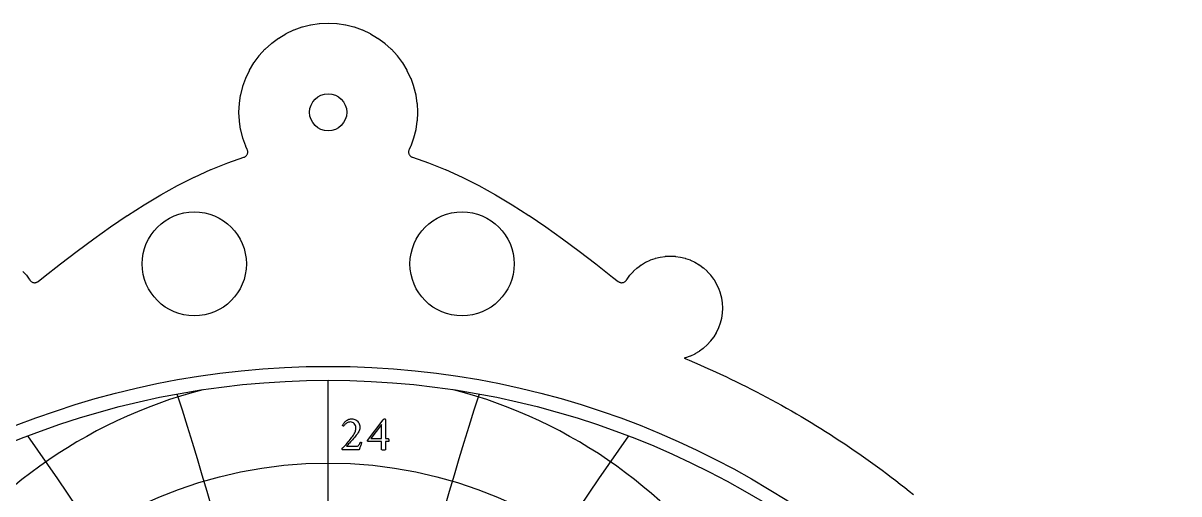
# Model space of a CAD drawing. Header units: millimetres. Extents: x -50 to 50, y -50 to 64.
# Drawn here: x -16.4 to 45.8, y 38.9 to 64.2 of the extents above; entities that cross this region are included whole.
import ezdxf

# ---------------------------------------------------------------- set-up
doc = ezdxf.new("R2010")
doc.units = ezdxf.units.MM
for name, color, linetype in [('CUT_INNER', 6, 'Continuous'), ('CUT_OUTER', 1, 'Continuous'), ('ENGRAVE', 7, 'Continuous'), ('ENGRAVE_FINE', 8, 'Continuous'), ('GUIDE', 3, 'Continuous'), ('TEXT', 5, 'Continuous')]:
    doc.layers.add(name, color=color, linetype=linetype)

msp = doc.modelspace()

# ---------------------------------------------------------------- linework, layer by layer
at = {"layer": 'CUT_INNER'}
for centre, radius in [((0, 59.4258), 1), ((-7.2, 51.2658), 2.8), ((7.2, 51.2658), 2.8)]:
    msp.add_circle(centre, radius, dxfattribs=at)
at = {"layer": 'CUT_OUTER'}
msp.add_lwpolyline([(-16.4152, 50.8602), (-16.2405, 50.6675), (-16.2312, 50.6561), (-16.0763, 50.4473), (-16.0681, 50.435), (-16.0457, 50.3977), (-16.029, 50.3727), (-16.0098, 50.3495), (-15.9884, 50.3283), (-15.965, 50.3094), (-15.9398, 50.293), (-15.9131, 50.2791), (-15.8852, 50.268), (-15.8563, 50.2597), (-15.8267, 50.2544), (-15.7967, 50.252), (-15.7666, 50.2527), (-15.7367, 50.2564), (-15.7074, 50.2631), (-15.6789, 50.2726), (-15.6514, 50.285), (-15.6254, 50.3001), (-15.601, 50.3177), (-15.3011, 50.5576), (-14.4007, 51.2645), (-14.3993, 51.2656), (-13.5009, 51.9531), (-13.4991, 51.9545), (-12.6011, 52.6197), (-12.5988, 52.6214), (-11.7014, 53.2601), (-11.6986, 53.2621), (-10.8016, 53.8704), (-10.7983, 53.8726), (-9.9019, 54.4469), (-9.8981, 54.4493), (-9.0022, 54.9859), (-8.9978, 54.9884), (-8.1025, 55.4842), (-8.0975, 55.4868), (-7.2028, 55.9386), (-7.1971, 55.9414), (-6.3032, 56.3465), (-6.2968, 56.3492), (-5.4035, 56.7053), (-5.3964, 56.7079), (-4.5275, 57.0046), (-4.4999, 57.0156), (-4.4735, 57.0293), (-4.4486, 57.0455), (-4.4255, 57.064), (-4.4042, 57.0848), (-4.3852, 57.1076), (-4.3684, 57.1321), (-4.3542, 57.1582), (-4.3427, 57.1856), (-4.3339, 57.2139), (-4.3279, 57.243), (-4.3249, 57.2725), (-4.3248, 57.3022), (-4.3276, 57.3318), (-4.3333, 57.3609), (-4.3419, 57.3894), (-4.3532, 57.4168), (-4.4315, 57.5822), (-4.4371, 57.5958), (-4.5908, 58.0255), (-4.5951, 58.0395), (-4.706, 58.4822), (-4.7088, 58.4966), (-4.7758, 58.948), (-4.7772, 58.9626), (-4.7996, 59.4184), (-4.7996, 59.4331), (-4.7772, 59.8889), (-4.7758, 59.9035), (-4.7088, 60.3549), (-4.706, 60.3693), (-4.5951, 60.812), (-4.5908, 60.8261), (-4.4371, 61.2557), (-4.4315, 61.2693), (-4.2364, 61.6818), (-4.2294, 61.6948), (-3.9948, 62.0862), (-3.9867, 62.0984), (-3.7148, 62.4649), (-3.7055, 62.4763), (-3.3991, 62.8144), (-3.3887, 62.8248), (-3.0505, 63.1313), (-3.0392, 63.1406), (-2.6727, 63.4124), (-2.6604, 63.4206), (-2.269, 63.6552), (-2.256, 63.6621), (-1.8435, 63.8572), (-1.8299, 63.8629), (-1.4003, 64.0166), (-1.3862, 64.0209), (-0.9436, 64.1317), (-0.9291, 64.1346), (-0.4778, 64.2016), (-0.4631, 64.203), (-0.0074, 64.2254), (0.0074, 64.2254), (0.4631, 64.203), (0.4778, 64.2016), (0.9291, 64.1346), (0.9436, 64.1317), (1.3862, 64.0209), (1.4003, 64.0166), (1.8299, 63.8629), (1.8435, 63.8572), (2.256, 63.6621), (2.269, 63.6552), (2.6604, 63.4206), (2.6727, 63.4124), (3.0392, 63.1406), (3.0505, 63.1313), (3.3887, 62.8248), (3.3991, 62.8144), (3.7055, 62.4763), (3.7148, 62.4649), (3.9867, 62.0984), (3.9948, 62.0862), (4.2294, 61.6948), (4.2364, 61.6818), (4.4315, 61.2693), (4.4371, 61.2557), (4.5908, 60.8261), (4.5951, 60.812), (4.706, 60.3693), (4.7088, 60.3549), (4.7758, 59.9035), (4.7772, 59.8889), (4.7996, 59.4331), (4.7996, 59.4184), (4.7772, 58.9626), (4.7758, 58.948), (4.7088, 58.4966), (4.706, 58.4822), (4.5951, 58.0395), (4.5908, 58.0255), (4.4371, 57.5958), (4.4315, 57.5822), (4.3532, 57.4168), (4.3419, 57.3894), (4.3333, 57.3609), (4.3276, 57.3318), (4.3248, 57.3022), (4.3249, 57.2725), (4.3279, 57.243), (4.3339, 57.2139), (4.3427, 57.1856), (4.3542, 57.1582), (4.3684, 57.1321), (4.3852, 57.1076), (4.4042, 57.0848), (4.4255, 57.064), (4.4486, 57.0455), (4.4735, 57.0293), (4.4999, 57.0156), (4.5275, 57.0046), (5.3964, 56.7079), (5.4035, 56.7053), (6.2968, 56.3492), (6.3032, 56.3465), (7.1971, 55.9414), (7.2028, 55.9386), (8.0975, 55.4868), (8.1025, 55.4842), (8.9978, 54.9884), (9.0022, 54.9859), (9.8981, 54.4493), (9.9019, 54.4469), (10.7983, 53.8726), (10.8016, 53.8704), (11.6986, 53.2621), (11.7014, 53.2601), (12.5988, 52.6214), (12.6011, 52.6197), (13.4991, 51.9545), (13.5009, 51.9531), (14.3993, 51.2656), (14.4007, 51.2645), (15.2989, 50.5593), (15.601, 50.3177), (15.6254, 50.3001), (15.6514, 50.285), (15.6789, 50.2726), (15.7074, 50.2631), (15.7367, 50.2564), (15.7666, 50.2527), (15.7967, 50.252), (15.8267, 50.2544), (15.8563, 50.2597), (15.8852, 50.268), (15.9131, 50.2791), (15.9398, 50.293), (15.965, 50.3094), (15.9884, 50.3283), (16.0098, 50.3495), (16.029, 50.3727), (16.0457, 50.3977), (16.0681, 50.435), (16.0763, 50.4473), (16.2312, 50.6561), (16.2405, 50.6675), (16.4152, 50.8602), (16.4256, 50.8706), (16.6182, 51.0452), (16.6296, 51.0546), (16.8385, 51.2095), (16.8507, 51.2177), (17.0738, 51.3514), (17.0867, 51.3583), (17.3218, 51.4695), (17.3354, 51.4751), (17.5803, 51.5627), (17.5943, 51.567), (17.8466, 51.6302), (17.861, 51.633), (18.1183, 51.6712), (18.1329, 51.6726), (18.3926, 51.6854), (18.4074, 51.6854), (18.6671, 51.6726), (18.6817, 51.6712), (18.939, 51.633), (18.9534, 51.6302), (19.2057, 51.567), (19.2197, 51.5627), (19.4646, 51.4751), (19.4782, 51.4695), (19.7133, 51.3583), (19.7262, 51.3514), (19.9493, 51.2177), (19.9615, 51.2095), (20.1704, 51.0546), (20.1818, 51.0452), (20.3744, 50.8706), (20.3848, 50.8602), (20.5595, 50.6675), (20.5688, 50.6561), (20.7237, 50.4473), (20.7319, 50.435), (20.8656, 50.212), (20.8725, 50.199), (20.9837, 49.9639), (20.9893, 49.9503), (21.077, 49.7055), (21.0812, 49.6914), (21.1444, 49.4392), (21.1473, 49.4247), (21.1854, 49.1675), (21.1869, 49.1528), (21.1996, 48.8931), (21.1996, 48.8784), (21.1869, 48.6187), (21.1854, 48.604), (21.1473, 48.3468), (21.1444, 48.3324), (21.0812, 48.0801), (21.077, 48.066), (20.9893, 47.8212), (20.9837, 47.8076), (20.8725, 47.5725), (20.8656, 47.5595), (20.7319, 47.3365), (20.7237, 47.3242), (20.5688, 47.1154), (20.5595, 47.104), (20.3848, 46.9113), (20.3744, 46.9009), (20.1818, 46.7263), (20.1704, 46.7169), (19.9615, 46.562), (19.9493, 46.5539), (19.7262, 46.4202), (19.7133, 46.4132), (19.4782, 46.302), (19.4646, 46.2964), (19.2197, 46.2088), (19.2057, 46.2045), (19.1452, 46.1894), (19.4173, 46.0757), (19.6996, 45.9557), (19.9812, 45.834), (20.2621, 45.7105), (20.5422, 45.5853), (20.8215, 45.4584), (21.1, 45.3298), (21.3778, 45.1995), (21.6547, 45.0674), (21.9308, 44.9337), (22.2061, 44.7983), (22.4806, 44.6612), (22.7542, 44.5224), (23.0269, 44.382), (23.2988, 44.2399), (23.5698, 44.0961), (23.84, 43.9506), (24.1092, 43.8035), (24.3775, 43.6547), (24.6449, 43.5043), (24.9114, 43.3523), (25.1769, 43.1986), (25.4415, 43.0433), (25.7051, 42.8864), (25.9678, 42.7279), (26.2295, 42.5678), (26.4902, 42.406), (26.7499, 42.2427), (27.0086, 42.0777), (27.2662, 41.9112), (27.5229, 41.7431), (27.7785, 41.5735), (28.0331, 41.4023), (28.2866, 41.2295), (28.539, 41.0551), (28.7904, 40.8792), (29.0407, 40.7018), (29.2899, 40.5229), (29.538, 40.3424), (29.785, 40.1604), (30.0308, 39.9769), (30.2756, 39.7918), (30.5191, 39.6053), (30.7616, 39.4173), (31.0029, 39.2278), (31.243, 39.0369), (31.4819, 38.8444)], dxfattribs=at)
at = {"layer": 'ENGRAVE'}
msp.add_lwpolyline([(0, -45), (0, 45)], dxfattribs=at)
for centre, radius in [((0, 0), 45), ((0, 17.1411), 23.4023)]:
    msp.add_circle(centre, radius, dxfattribs=at)
msp.add_arc((0, 18.7331), 26.626, 104.652903, 75.347097, dxfattribs=at)
at = {"layer": 'ENGRAVE_FINE'}
for centre, radius, start, end in [((-249.6616, -32.7148), 253.5131, 4.461368, 17.676322), ((-249.6616, -32.7148), 253.5131, 4.461368, 17.676322), ((249.6616, -32.7148), 253.5131, 162.323678, 175.538632), ((249.6616, -32.7148), 253.5131, 162.323678, 175.538632), ((-120.9497, -32.7148), 128.712, 8.977692, 35.48643), ((-120.9497, -32.7148), 128.712, 8.977692, 35.48643), ((120.9497, -32.7148), 128.712, 144.51357, 171.022308), ((120.9497, -32.7148), 128.712, 144.51357, 171.022308)]:
    msp.add_arc(centre, radius, start, end, dxfattribs=at)
at = {"layer": 'GUIDE'}
msp.add_circle((0, 0), 45.75, dxfattribs=at)
at = {"layer": 'TEXT'}
for points in [[(1.807, 41.647), (1.7935, 41.614), (1.7797, 41.5788), (1.7656, 41.5414), (1.7511, 41.5019), (1.7368, 41.4621), (1.7232, 41.4238), (1.7102, 41.3869), (1.6979, 41.3516), (1.6869, 41.3198), (1.6779, 41.2937), (1.671, 41.2732), (1.666, 41.2584), (0.7665, 41.2584), (0.7624, 41.2615), (0.7581, 41.2654), (0.7537, 41.2702), (0.7492, 41.2757), (0.7451, 41.2815), (0.7422, 41.2867), (0.7404, 41.2914), (0.7398, 41.2957), (0.7947, 41.3576), (0.8503, 41.4208), (0.9065, 41.4853), (0.9634, 41.5512), (1.0199, 41.6175), (1.0752, 41.6836), (1.1291, 41.7493), (1.1816, 41.8146), (1.2317, 41.8785), (1.2781, 41.9397), (1.3208, 41.9983), (1.3599, 42.0542), (1.3963, 42.1109), (1.4255, 42.1639), (1.4475, 42.2133), (1.4624, 42.2591), (1.4723, 42.3035), (1.4793, 42.3489), (1.4836, 42.3953), (1.485, 42.4427), (1.4799, 42.5066), (1.4647, 42.5651), (1.4393, 42.6183), (1.4038, 42.6662), (1.3605, 42.7058), (1.3117, 42.7341), (1.2574, 42.7511), (1.1976, 42.7567), (1.1473, 42.7539), (1.1004, 42.7454), (1.0569, 42.7313), (1.0166, 42.7115), (0.9799, 42.6884), (0.9468, 42.6643), (0.9173, 42.6391), (0.8915, 42.613), (0.8696, 42.5881), (0.8516, 42.5665), (0.8376, 42.5482), (0.8277, 42.5332), (0.8196, 42.5343), (0.8114, 42.5375), (0.803, 42.5429), (0.7944, 42.5505), (0.7868, 42.5585), (0.7814, 42.5655), (0.7782, 42.5712), (0.7771, 42.5758), (0.7828, 42.5898), (0.7921, 42.608), (0.8048, 42.6304), (0.821, 42.6569), (0.8407, 42.6859), (0.8639, 42.7155), (0.8906, 42.7458), (0.9208, 42.7767), (0.954, 42.8068), (0.9897, 42.8346), (1.0278, 42.86), (1.0685, 42.8831), (1.1117, 42.9024), (1.1573, 42.9161), (1.2055, 42.9243), (1.2561, 42.9271), (1.3173, 42.9231), (1.3756, 42.9114), (1.431, 42.8919), (1.4837, 42.8645), (1.5322, 42.831), (1.5755, 42.793), (1.6134, 42.7505), (1.646, 42.7035), (1.6722, 42.6534), (1.6909, 42.6017), (1.7021, 42.5483), (1.7059, 42.4933), (1.7034, 42.4382), (1.6959, 42.3848), (1.6834, 42.3331), (1.666, 42.283), (1.6442, 42.2346), (1.6187, 42.1879), (1.5896, 42.1428), (1.5569, 42.0994), (1.5104, 42.0426), (1.4614, 41.984), (1.4099, 41.9235), (1.3559, 41.8612), (1.3015, 41.799), (1.2485, 41.7388), (1.197, 41.6806), (1.147, 41.6244), (1.1003, 41.5719), (1.0585, 41.5249), (1.0218, 41.4834), (0.99, 41.4474), (1.5063, 41.4474), (1.5431, 41.4505), (1.5765, 41.4597), (1.6063, 41.4751), (1.6327, 41.4966), (1.6569, 41.5245), (1.6803, 41.5588), (1.7028, 41.5997), (1.7245, 41.647), (1.7283, 41.654), (1.7345, 41.659), (1.743, 41.6619), (1.7538, 41.6629), (1.7584, 41.6626), (1.7644, 41.6616), (1.7718, 41.6599), (1.7804, 41.6576), (1.7891, 41.655), (1.7964, 41.6523), (1.8024, 41.6496), (1.807, 41.647)], [(3.0339, 42.9324), (3.0438, 42.9314), (3.0522, 42.9284), (3.0591, 42.9234), (3.0645, 42.9164), (3.0686, 42.9084), (3.0715, 42.9004), (3.0732, 42.8925), (3.0738, 42.8845), (3.0738, 41.8599), (3.2281, 41.8599), (3.2346, 41.8579), (3.2408, 41.8519), (3.2466, 41.8419), (3.2521, 41.8279), (3.2568, 41.8113), (3.2601, 41.7933), (3.2621, 41.7741), (3.2627, 41.7534), (3.2622, 41.7398), (3.2607, 41.7281), (3.2583, 41.7185), (3.2548, 41.7108), (3.0738, 41.7108), (3.0738, 41.2558), (3.0727, 41.2553), (3.0695, 41.2541), (3.0641, 41.252), (3.0565, 41.2491), (3.0441, 41.2462), (3.0242, 41.2441), (2.9969, 41.2429), (2.962, 41.2425), (2.9213, 41.2438), (2.8922, 41.2478), (2.8747, 41.2544), (2.8689, 41.2637), (2.8689, 41.7108), (2.137, 41.7108), (2.1308, 41.7153), (2.1254, 41.7205), (2.1208, 41.7266), (2.1171, 41.7335), (2.1141, 41.7405), (2.1121, 41.7471), (2.1108, 41.7532), (2.1104, 41.7587), (2.9567, 42.8658), (2.964, 42.8744), (2.9727, 42.8841), (2.9826, 42.895), (2.994, 42.9071), (3.0054, 42.9182), (3.0159, 42.9261), (3.0254, 42.9308), (3.0339, 42.9324)], [(2.8689, 42.621), (2.286, 41.8599), (2.8689, 41.8599)]]:
    msp.add_lwpolyline(points, close=True, dxfattribs=at)

doc.saveas('drawing.dxf')
